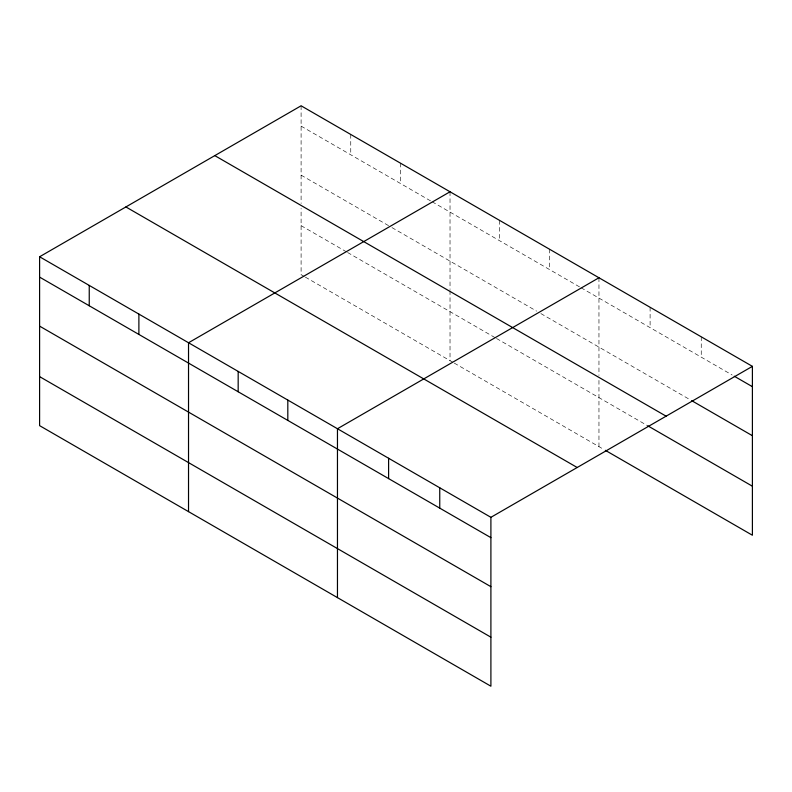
<?xml version="1.0" encoding="UTF-8"?>
<svg xmlns="http://www.w3.org/2000/svg" width="792" height="792" viewBox="0 0 792 792"><rect width="100%" height="100%" fill="white"/><g stroke="black" fill="none" stroke-linecap="round" stroke-linejoin="round"><path stroke-width="0.59" stroke-dasharray="3.96 2.97" d="M301.099 126.126L431.016 201.138M432.076 201.742L579.942 287.12M581.001 287.734L732.154 375.002M301.099 175.151L390.882 226.987M391.941 227.591L536.639 311.137M540.867 313.573L690.594 400.019M301.099 225.651L346.52 251.876M347.579 252.49L495.445 337.857M496.505 338.471L647.975 425.918M304.267 276.507L301.099 274.675L301.099 208.405M305.326 277.111L453.202 362.488M454.252 363.092L604.286 449.717M701.257 336.818L701.257 357.152M650.103 307.296L650.103 327.631M598.96 277.764L598.96 375.448M598.96 380.378L598.96 446.638M549.311 249.104L549.311 269.438M499.673 220.443L499.673 240.778M450.024 191.783L450.024 289.466M450.024 290.694L450.024 360.657M400.386 163.122L400.386 183.457M350.747 134.452L350.747 154.796M301.099 105.791L301.099 203.485"/><path stroke-width="1.19" d="M39.6 256.766L490.901 517.324L490.901 686.209L39.6 425.65L39.6 256.766L301.099 105.791L752.4 366.35L752.4 535.234L605.355 450.331M450.024 191.783L188.526 342.758L188.526 511.632M598.96 277.764L337.461 428.739L337.461 597.613M490.901 517.324L752.4 366.35M734.283 376.23L752.4 386.684M691.663 400.643L752.4 435.709M214.8 155.618L666.102 416.176M647.975 425.918L752.4 486.209M125.898 206.95L577.2 467.508M39.6 277.111L490.901 537.659M39.6 326.126L490.901 586.684M39.6 376.626L490.901 637.184M439.748 487.793L439.748 508.127M388.605 458.271L388.605 478.606M287.813 400.079L287.813 420.413M238.174 371.418L238.174 391.753M138.887 314.097L138.887 334.432M89.239 285.437L89.239 305.771"/></g></svg>
